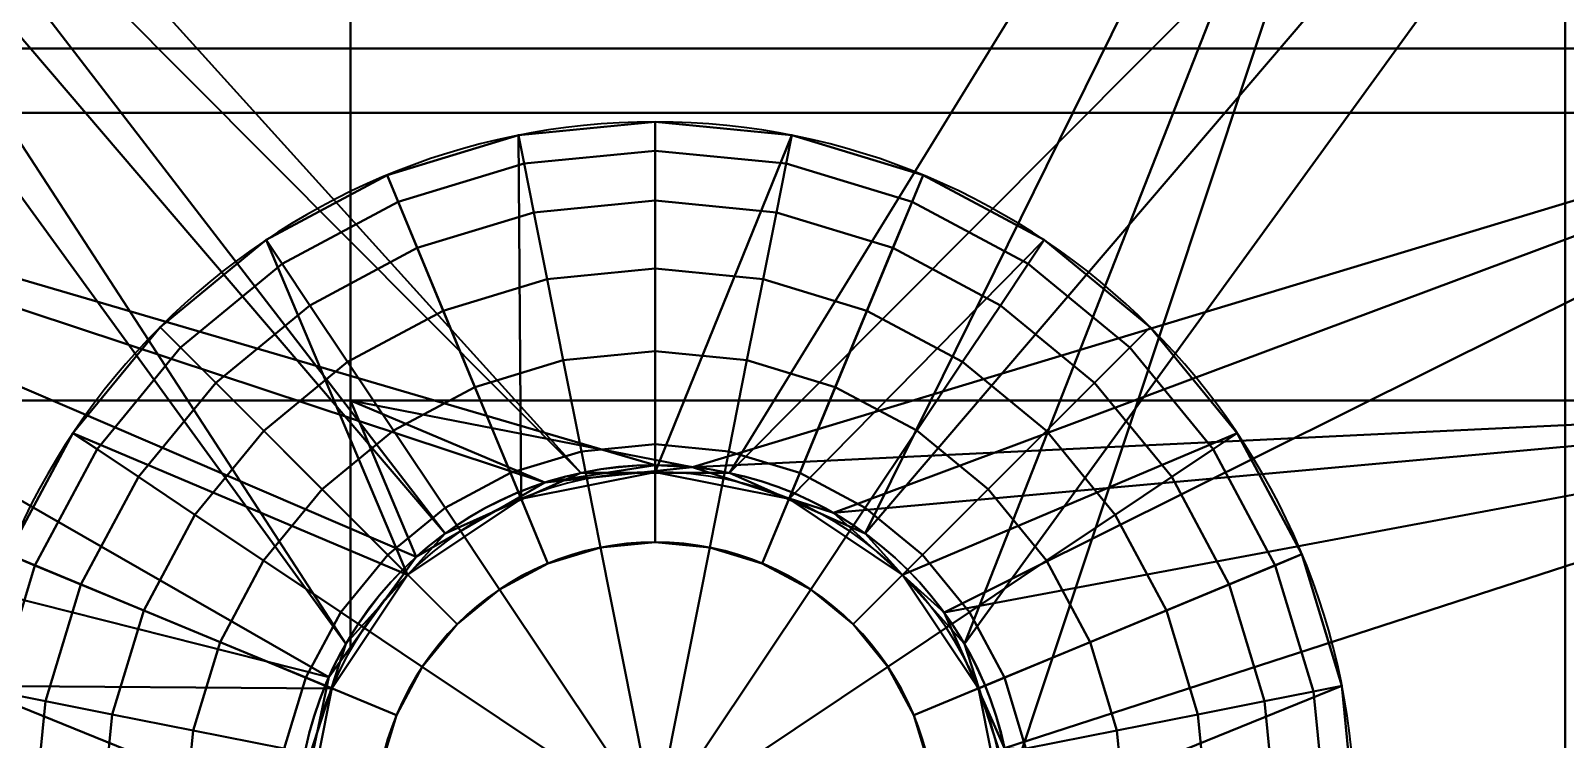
# Model space of a CAD drawing. Header units: millimetres. Extents: x 516 to 946, y 0 to 190.
# Drawn here: x 662.47 to 673.42, y 31.7 to 36.76 of the extents above; entities that cross this region are included whole.
import ezdxf

# ---------------------------------------------------------------- set-up
doc = ezdxf.new("R2010")
doc.units = ezdxf.units.MM
doc.layers.add('1', color=7, linetype='Continuous', true_color=0xffffff)

# ---------------------------------------------------------------- blocks, each defined once
blk = doc.blocks.new('UG_SURFACE_001')
at = {"layer": '1', "color": 252, "linetype": 'Continuous', "lineweight": 35}
for points in [[(149.199486, 36.88433, 3.5), (141.220301, 36.88433, 3.5), (141.220301, 36.172301, 3.5), (149.199486, 36.172301, 3.5)], [(149.199486, 36.172301, 1.5), (141.220301, 36.172301, 1.5), (141.220301, 36.88433, 1.5), (149.199486, 36.88433, 1.5)], [(161.528692, 36.88433, 3.5), (149.199486, 36.88433, 3.5), (149.199486, 36.172301, 3.5), (161.528692, 36.172301, 3.5)], [(161.528692, 36.172301, 1.5), (149.199486, 36.172301, 1.5), (149.199486, 36.88433, 1.5), (161.528692, 36.88433, 1.5)], [(149.199486, 36.172301, 3.5), (141.220301, 36.172301, 3.5), (141.220301, 34.119338, 3.5), (149.199486, 34.119338, 3.5)], [(149.199486, 34.119338, 1.5), (141.220301, 34.119338, 1.5), (141.220301, 36.172301, 1.5), (149.199486, 36.172301, 1.5)], [(161.528692, 36.172301, 3.5), (149.199486, 36.172301, 3.5), (149.199486, 34.119338, 3.5), (161.528692, 34.119338, 3.5)], [(161.528692, 34.119338, 1.5), (149.199486, 34.119338, 1.5), (149.199486, 36.172301, 1.5), (161.528692, 36.172301, 1.5)], [(141.220301, 34.119338, 3.5), (141.220301, 31.107308, 3.5), (148.824513, 31.107308, 3.5), (149.044976, 32.144487, 3.5)], [(149.044976, 32.144487, 3.5), (149.199486, 32.357167, 3.5), (149.199486, 34.119338, 3.5), (141.220301, 34.119338, 3.5)], [(141.220301, 34.119338, 1.5), (149.199486, 34.119338, 1.5), (149.199486, 32.357167, 1.5), (149.044976, 32.144487, 1.5)], [(149.044976, 32.144487, 1.5), (148.824513, 31.107308, 1.5), (141.220301, 31.107308, 1.5), (141.220301, 34.119338, 1.5)], [(149.199486, 34.119338, 3.5), (150.586516, 33.5325, 3.5), (151.641056, 33.643339, 3.5)], [(149.199486, 34.119338, 3.5), (149.668232, 33.002328, 3.5), (150.586516, 33.5325, 3.5)], [(149.199486, 34.119338, 3.5), (149.199486, 32.357167, 3.5), (149.668232, 33.002328, 3.5)], [(151.641056, 33.643339, 3.5), (161.528692, 34.119338, 3.5), (149.199486, 34.119338, 3.5)], [(149.199486, 34.119338, 1.5), (161.528692, 34.119338, 1.5), (151.641056, 33.643339, 1.5)], [(151.641056, 33.643339, 1.5), (150.586516, 33.5325, 1.5), (149.199486, 34.119338, 1.5)], [(150.586516, 33.5325, 1.5), (149.668232, 33.002328, 1.5), (149.199486, 34.119338, 1.5)], [(149.668232, 33.002328, 1.5), (149.199486, 32.357167, 1.5), (149.199486, 34.119338, 1.5)], [(161.528692, 34.119338, 3.5), (151.641056, 33.643339, 3.5), (152.649507, 33.315673, 3.5)], [(152.649507, 33.315673, 1.5), (151.641056, 33.643339, 1.5), (161.528692, 34.119338, 1.5)], [(152.649507, 33.315673, 3.5), (153.43751, 32.606158, 3.5), (161.528692, 34.119338, 3.5)], [(161.528692, 34.119338, 1.5), (153.43751, 32.606158, 1.5), (152.649507, 33.315673, 1.5)], [(161.528692, 34.119338, 3.5), (153.43751, 32.606158, 3.5), (153.86878, 31.637482, 3.5)], [(153.86878, 31.637482, 1.5), (153.43751, 32.606158, 1.5), (161.528692, 34.119338, 1.5)], [(153.86878, 31.637482, 3.5), (153.86878, 31.107308, 3.5), (161.528692, 31.107308, 3.5), (161.528692, 34.119338, 3.5)], [(161.528692, 34.119338, 1.5), (161.528692, 31.107308, 1.5), (153.92451, 31.107308, 1.5), (153.86878, 31.637482, 1.5)], [(151.641056, 33.643339, 1.5), (151.641056, 33.643339, 3.5), (150.586516, 33.5325, 3.5), (150.586516, 33.5325, 1.5)], [(152.649507, 33.315673, 1.5), (152.649507, 33.315673, 3.5), (151.641056, 33.643339, 3.5), (151.641056, 33.643339, 1.5)], [(150.586516, 33.5325, 1.5), (150.586516, 33.5325, 3.5), (149.668232, 33.002328, 3.5), (149.668232, 33.002328, 1.5)], [(153.43751, 32.606158, 1.5), (153.43751, 32.606158, 3.5), (152.649507, 33.315673, 3.5), (152.649507, 33.315673, 1.5)], [(149.199486, 32.357167, 1.5), (149.668232, 33.002328, 1.5), (149.668232, 33.002328, 3.5), (149.199486, 32.357167, 3.5)], [(153.86878, 31.637482, 1.5), (153.86878, 31.637482, 3.5), (153.43751, 32.606158, 3.5), (153.43751, 32.606158, 1.5)], [(149.199486, 32.357167, 3.5), (149.044976, 32.144487, 3.5), (149.044976, 32.144487, 1.5), (149.199486, 32.357167, 1.5)], [(149.044976, 32.144487, 1.5), (149.044976, 32.144487, 3.5), (148.824513, 31.107308, 3.5), (148.824513, 31.107308, 1.5)]]:
    blk.add_3dface(points, dxfattribs=at)
blk = doc.blocks.new('1стенка_MODEL')
at = {"layer": '1', "color": 252, "linetype": 'Continuous', "lineweight": 35}
blk.add_circle((151.374509, 31.107308, 1.5), 2.55, dxfattribs=at)
at = {"layer": '1', "color": 252, "linetype": 'Continuous', "lineweight": 35, "extrusion": (0, 0, -1)}
blk.add_circle((-151.374509, 31.107308, -3.5), 2.55, dxfattribs=at)
at = {"layer": '1', "color": 252, "linetype": 'Continuous', "lineweight": 35}
blk.add_blockref('UG_SURFACE_001', (0, 0), dxfattribs=at)
blk = doc.blocks.new('UG_SURFACE_004')
at = {"layer": '1', "color": 252, "linetype": 'Continuous', "lineweight": 35}
for points in [[(157.87451, 43.291967, 7), (142.07451, 43.291964, 7), (150.844336, 33.601586, 7), (151.904687, 33.601586, 7)], [(142.07451, 43.291964, 7), (149.875656, 33.170301, 7), (150.844336, 33.601586, 7)], [(142.07451, 43.291964, 7), (142.07451, 28.041385, 7), (148.838475, 31.373855, 7), (149.166152, 32.382306, 7)], [(149.166152, 32.382306, 7), (149.875656, 33.170301, 7), (142.07451, 43.291964, 7)], [(151.904687, 33.601586, 7), (152.873367, 33.170301, 7), (157.87451, 43.291967, 7)], [(157.87451, 43.291967, 7), (152.873367, 33.170301, 7), (153.582871, 32.382306, 7)], [(157.87451, 43.291967, 7), (153.582871, 32.382306, 7), (153.910547, 31.373855, 7)], [(153.910547, 31.373855, 7), (153.92451, 31.107308, 7), (157.87451, 25.023328, 7), (157.87451, 43.291967, 7)], [(157.87451, 43.291967, 7), (157.87451, 25.023328, 7), (158.639878, 25.130048, 7.152241), (158.639878, 43.310709, 7.152241)], [(141.374499, 43.107305, 5.5), (161.374509, 43.107312, 5.5), (151.904687, 33.601586, 5.5), (150.844336, 33.601586, 5.5)], [(141.374499, 43.107305, 5.5), (149.875656, 33.170301, 5.5), (149.166152, 32.382306, 5.5)], [(141.374499, 43.107305, 5.5), (150.844336, 33.601586, 5.5), (149.875656, 33.170301, 5.5)], [(149.166152, 32.382306, 5.5), (148.838475, 31.373855, 5.5), (141.374514, 27.722606, 5.5), (141.374499, 43.107305, 5.5)], [(152.873367, 33.170301, 5.5), (151.904687, 33.601586, 5.5), (161.374509, 43.107312, 5.5)], [(153.582871, 32.382306, 5.5), (152.873367, 33.170301, 5.5), (161.374509, 43.107312, 5.5)], [(161.374509, 43.107312, 5.5), (161.374509, 25.51136, 5.5), (153.910547, 31.373855, 5.5), (153.582871, 32.382306, 5.5)], [(149.875656, 33.170301, 7), (149.875656, 33.170301, 5.5), (150.844336, 33.601586, 5.5), (150.844336, 33.601586, 7)], [(150.844336, 33.601586, 7), (150.844336, 33.601586, 5.5), (151.904687, 33.601586, 5.5), (151.904687, 33.601586, 7)], [(151.904687, 33.601586, 7), (151.904687, 33.601586, 5.5), (152.873367, 33.170301, 5.5), (152.873367, 33.170301, 7)], [(149.166152, 32.382306, 7), (149.166152, 32.382306, 5.5), (149.875656, 33.170301, 5.5), (149.875656, 33.170301, 7)], [(152.873367, 33.170301, 7), (152.873367, 33.170301, 5.5), (153.582871, 32.382306, 5.5), (153.582871, 32.382306, 7)], [(148.838475, 31.373855, 7), (148.838475, 31.373855, 5.5), (149.166152, 32.382306, 5.5), (149.166152, 32.382306, 7)], [(153.582871, 32.382306, 7), (153.582871, 32.382306, 5.5), (153.910547, 31.373855, 5.5), (153.910547, 31.373855, 7)]]:
    blk.add_3dface(points, dxfattribs=at)
blk = doc.blocks.new('5стойка_MODEL')
at = {"layer": '1', "color": 252, "linetype": 'Continuous', "lineweight": 35}
blk.add_line((157.875, 25.023, 7), (157.875, 43.292, 7), dxfattribs=at)
for centre in [(151.375, 31.107, 7), (151.375, 31.107, 5.5)]:
    blk.add_circle(centre, 2.55, dxfattribs=at)
blk.add_blockref('UG_SURFACE_004', (0, 0), dxfattribs=at)
blk = doc.blocks.new('UG_SURFACE_005')
at = {"layer": '1', "color": 252, "linetype": 'Continuous', "lineweight": 35}
for points in [[(411.674261, 77.402897, 4.8), (7.442508, 21.037767, 4.8), (7.469615, 20.987745, 5.067878), (411.659777, 77.347077, 5.067878)], [(277.741492, 58.727622, 3.5), (260.070503, 56.263622, 3.5), (7.442508, 21.037767, 4.8), (411.674261, 77.402897, 4.8)], [(411.659777, 77.347077, 5.067878), (7.469615, 20.987745, 5.067878), (7.546807, 20.8453, 5.294975), (411.618471, 77.188112, 5.294975)], [(411.618471, 77.188112, 5.294975), (7.546807, 20.8453, 5.294975), (7.662333, 20.632116, 5.446716), (411.556661, 76.9502, 5.446716)], [(411.556661, 76.9502, 5.446716), (7.662333, 20.632116, 5.446716), (200.895414, 47.305614, 5.5), (220.703781, 50.067645, 5.5)], [(2.490418, 3.593836, 5.652241), (418.917865, 61.659507, 5.652241), (220.703781, 34.793768, 5.5), (200.895414, 32.031737, 5.5)], [(2.490418, 2.938712, 6.085787), (419.00748, 61.016876, 6.085787), (418.917865, 61.659507, 5.652241), (2.490418, 3.593836, 5.652241)], [(2.490418, 2.500972, 6.734633), (419.067353, 60.587484, 6.734633), (419.00748, 61.016876, 6.085787), (2.490418, 2.938712, 6.085787)], [(2.490418, 2.347258, 7.5), (419.088364, 60.436703, 7.5), (419.067353, 60.587484, 6.734633), (2.490418, 2.500972, 6.734633)], [(2.490418, 2.347258, 7.5), (7.683697, 3.071397, 20.8), (413.849115, 59.706151, 20.8), (419.088364, 60.436703, 15.510051)], [(419.088364, 60.436703, 15.510051), (419.088364, 60.436703, 7.5), (2.490418, 2.347258, 7.5)], [(414.080501, 59.531406, 21.294976), (413.966358, 59.668701, 21.067878), (7.581907, 3.003404, 21.067878), (7.519177, 2.860382, 21.266907)], [(7.588187, 3.007599, 21.051351), (7.581907, 3.003404, 21.067878), (413.966358, 59.668701, 21.067878)], [(413.966358, 59.668701, 21.067878), (413.849115, 59.706151, 20.8), (7.683697, 3.071397, 20.8), (7.588187, 3.007599, 21.051351)], [(414.17411, 59.315167, 21.446716), (414.080501, 59.531406, 21.294976), (7.510331, 2.840214, 21.294976), (7.485521, 2.650026, 21.418547)], [(7.519177, 2.860382, 21.266907), (7.510331, 2.840214, 21.294976), (414.080501, 59.531406, 21.294976)], [(414.232939, 59.052903, 21.500001), (414.17411, 59.315167, 21.446716), (7.479866, 2.606673, 21.446716)], [(7.485521, 2.650026, 21.418547), (7.479866, 2.606673, 21.446716), (414.17411, 59.315167, 21.446716)], [(7.479866, 2.606673, 21.446716), (7.487073, 2.406226, 21.496654), (414.232939, 59.052903, 21.500001)], [(7.487073, 2.406226, 21.496654), (7.490418, 2.337674, 21.500001), (414.232939, 59.052903, 21.500001)], [(414.232939, 59.052903, 21.500001), (7.490418, 2.337674, 21.500001), (7.490418, 1.044446, 21.500001), (414.409846, 57.784338, 21.500001)], [(124.049336, 17.297149, 3.5), (419.361919, 58.474846, 16.5), (414.409846, 57.784338, 21.500001), (7.490418, 1.044446, 21.500001)], [(419.361919, 58.474846, 16.5), (124.049336, 17.297149, 3.5), (141.220331, 19.691432, 3.5)], [(141.220331, 19.691432, 3.5), (161.528692, 22.523183, 3.5), (419.361919, 58.474846, 16.5)], [(7.442508, 21.037767, 4.8), (260.070503, 56.263622, 3.5), (257.93314, 55.965591, 3.5)], [(7.442508, 21.037767, 4.8), (257.93314, 55.965591, 3.5), (240.512133, 53.536449, 3.5)], [(7.442508, 21.037767, 4.8), (240.512133, 53.536449, 3.5), (238.124758, 53.20356, 3.5)], [(7.442508, 21.037767, 4.8), (238.124758, 53.20356, 3.5), (220.703781, 50.774418, 3.5)], [(7.442508, 21.037767, 4.8), (220.703781, 50.774418, 3.5), (220.109314, 50.69153, 3.5)], [(7.442508, 21.037767, 4.8), (220.109314, 50.69153, 3.5), (200.895414, 48.012387, 3.5)], [(7.442508, 21.037767, 4.8), (200.895414, 48.012387, 3.5), (176.906765, 44.667464, 3.5)], [(7.662333, 20.632116, 5.446716), (181.975499, 44.667464, 5.5), (200.895414, 47.305614, 5.5)], [(7.442508, 21.037767, 4.8), (176.906765, 44.667464, 3.5), (161.528692, 42.523183, 3.5)], [(7.662333, 20.632116, 5.446716), (163.960055, 42.155433, 5.5), (181.975499, 44.667464, 5.5)], [(7.442508, 21.037767, 4.8), (161.528692, 42.523183, 3.5), (158.89132, 42.155433, 3.5)], [(7.442508, 21.037767, 4.8), (158.89132, 42.155433, 3.5), (141.220331, 39.691433, 3.5)], [(7.662333, 20.632116, 5.446716), (161.528692, 41.81641, 5.5), (163.960055, 42.155433, 5.5)], [(144.151688, 39.393403, 5.5), (161.528692, 41.81641, 5.5), (7.662333, 20.632116, 5.446716)], [(141.220331, 36.631372, 5.5), (161.528692, 36.631372, 5.5), (161.528692, 39.393403, 5.5), (144.151688, 39.393403, 5.5)], [(161.528692, 39.393403, 3.5), (161.528692, 36.631372, 3.5), (141.220331, 36.631372, 3.5), (141.220331, 39.393403, 3.5)], [(141.220331, 36.631372, 5.5), (149.668232, 33.002328, 5.5), (150.586516, 33.5325, 5.5)], [(141.220331, 36.631372, 5.5), (141.220331, 31.107308, 5.5), (148.824513, 31.107308, 5.5), (149.044976, 32.144487, 5.5)], [(149.044976, 32.144487, 5.5), (149.668232, 33.002328, 5.5), (141.220331, 36.631372, 5.5)], [(150.586516, 33.5325, 5.5), (151.641056, 33.643339, 5.5), (161.528692, 36.631372, 5.5), (141.220331, 36.631372, 5.5)], [(141.220331, 36.631372, 3.5), (161.528692, 36.631372, 3.5), (151.641056, 33.643339, 3.5), (151.374504, 33.657309, 3.5)], [(151.374504, 33.657309, 3.5), (150.586516, 33.5325, 3.5), (141.220331, 36.631372, 3.5)], [(141.220331, 36.631372, 3.5), (149.668232, 33.002328, 3.5), (149.044976, 32.144487, 3.5)], [(150.586516, 33.5325, 3.5), (149.668232, 33.002328, 3.5), (141.220331, 36.631372, 3.5)], [(149.044976, 32.144487, 3.5), (148.824513, 31.107308, 3.5), (141.220331, 31.107308, 3.5), (141.220331, 36.631372, 3.5)], [(161.528692, 36.631372, 5.5), (151.641056, 33.643339, 5.5), (152.649507, 33.315673, 5.5)], [(161.528692, 36.631372, 3.5), (152.649507, 33.315673, 3.5), (151.641056, 33.643339, 3.5)], [(152.649507, 33.315673, 5.5), (153.43751, 32.606158, 5.5), (161.528692, 36.631372, 5.5)], [(161.528692, 36.631372, 3.5), (153.43751, 32.606158, 3.5), (152.649507, 33.315673, 3.5)], [(161.528692, 31.107308, 5.5), (161.528692, 36.631372, 5.5), (153.43751, 32.606158, 5.5), (153.86878, 31.637482, 5.5)], [(153.86878, 31.637482, 3.5), (153.43751, 32.606158, 3.5), (161.528692, 36.631372, 3.5), (161.528692, 31.107308, 3.5)], [(150.586516, 33.5325, 5.5), (150.586516, 33.5325, 3.5), (151.374504, 33.657309, 3.5)], [(151.374504, 33.657309, 3.5), (151.641056, 33.643339, 5.5), (150.586516, 33.5325, 5.5)], [(151.374504, 33.657309, 3.5), (151.641056, 33.643339, 3.5), (151.641056, 33.643339, 5.5)], [(152.649507, 33.315673, 3.5), (152.649507, 33.315673, 5.5), (151.641056, 33.643339, 5.5), (151.641056, 33.643339, 3.5)], [(150.586516, 33.5325, 3.5), (150.586516, 33.5325, 5.5), (149.668232, 33.002328, 5.5), (149.668232, 33.002328, 3.5)], [(153.43751, 32.606158, 3.5), (153.43751, 32.606158, 5.5), (152.649507, 33.315673, 5.5), (152.649507, 33.315673, 3.5)], [(149.668232, 33.002328, 3.5), (149.668232, 33.002328, 5.5), (149.044976, 32.144487, 5.5), (149.044976, 32.144487, 3.5)], [(153.86878, 31.637482, 3.5), (153.86878, 31.637482, 5.5), (153.43751, 32.606158, 5.5), (153.43751, 32.606158, 3.5)], [(149.044976, 32.144487, 3.5), (149.044976, 32.144487, 5.5), (148.824513, 31.107308, 5.5), (148.824513, 31.107308, 3.5)], [(2.490418, 3.593836, 5.652241), (200.895414, 32.031737, 5.5), (194.265723, 31.107308, 5.5)]]:
    blk.add_3dface(points, dxfattribs=at)
blk = doc.blocks.new('4пояс_нижний_MODEL')
at = {"layer": '1', "color": 252, "linetype": 'Continuous', "lineweight": 35, "extrusion": (-3.29569e-16, 2.32707e-15, -1)}
blk.add_circle((-151.374509, 31.107308, -3.5), 2.55, dxfattribs=at)
at = {"layer": '1', "color": 252, "linetype": 'Continuous', "lineweight": 35, "extrusion": (0, 0, -1)}
blk.add_circle((-151.374509, 31.107308, -5.5), 2.55, dxfattribs=at)
at = {"layer": '1', "color": 252, "linetype": 'Continuous', "lineweight": 35}
blk.add_blockref('UG_SURFACE_005', (0, 0), dxfattribs=at)
blk = doc.blocks.new('UG_SURFACE_008')
at = {"layer": '1', "color": 252, "linetype": 'Continuous', "lineweight": 35}
for points in [[(0, 4.793682, -0.673863), (-0.935201, 4.701573, -0.673863), (-0.975452, 4.903927), (0, 5)], [(-0.956709, 2.309699), (0, 2.5), (0, 5), (-0.975452, 4.903927)], [(-0.975452, 4.903927, 5.5), (0, 5, 5.5), (0, 2.5, 5.5), (-0.956709, 2.309699, 5.5)], [(0, 5, 5.5), (-0.975452, 4.903927, 5.5), (-0.935201, 4.701573, 6.173863), (0, 4.793682, 6.173863)], [(0.935201, 4.701573, -0.673863), (0, 4.793682, -0.673863), (0, 5), (0.975452, 4.903927)], [(0.975452, 4.903927), (0, 5), (0, 2.5)], [(0, 2.5, 5.5), (0, 5, 5.5), (0.975452, 4.903927, 5.5)], [(0.975452, 4.903927, 5.5), (0, 5, 5.5), (0, 4.793682, 6.173863), (0.935201, 4.701573, 6.173863)], [(-0.935201, 4.701573, -0.673863), (-1.834463, 4.428785, -0.673863), (-1.913417, 4.619398), (-0.975452, 4.903927)], [(-0.975452, 4.903927), (-1.913417, 4.619398), (-0.956709, 2.309699)], [(-0.956709, 2.309699, 5.5), (-1.913417, 4.619398, 5.5), (-0.975452, 4.903927, 5.5)], [(-0.975452, 4.903927, 5.5), (-1.913417, 4.619398, 5.5), (-1.834463, 4.428785, 6.173863), (-0.935201, 4.701573, 6.173863)], [(0, 2.5), (0.956709, 2.309699), (1.913417, 4.619398), (0.975452, 4.903927)], [(0.975452, 4.903927, 5.5), (1.913417, 4.619398, 5.5), (0.956709, 2.309699, 5.5), (0, 2.5, 5.5)], [(1.834463, 4.428785, -0.673863), (0.935201, 4.701573, -0.673863), (0.975452, 4.903927), (1.913417, 4.619398)], [(1.913417, 4.619398, 5.5), (0.975452, 4.903927, 5.5), (0.935201, 4.701573, 6.173863), (1.834463, 4.428785, 6.173863)], [(0, 4.43821, -1.282384), (-0.865852, 4.352931, -1.282384), (-0.935201, 4.701573, -0.673863), (0, 4.793682, -0.673863)], [(0, 4.793682, 6.173863), (-0.935201, 4.701573, 6.173863), (-0.865852, 4.352931, 6.782384), (0, 4.43821, 6.782384)], [(0.865852, 4.352931, -1.282384), (0, 4.43821, -1.282384), (0, 4.793682, -0.673863), (0.935201, 4.701573, -0.673863)], [(0.935201, 4.701573, 6.173863), (0, 4.793682, 6.173863), (0, 4.43821, 6.782384), (0.865852, 4.352931, 6.782384)], [(-1.834463, 4.428785, -0.673863), (-2.663227, 3.985801, -0.673863), (-2.777851, 4.157348), (-1.913417, 4.619398)], [(-1.767767, 1.767767), (-0.956709, 2.309699), (-1.913417, 4.619398), (-2.777851, 4.157348)], [(-2.777851, 4.157348, 5.5), (-1.913417, 4.619398, 5.5), (-0.956709, 2.309699, 5.5), (-1.767767, 1.767767, 5.5)], [(-1.913417, 4.619398, 5.5), (-2.777851, 4.157348, 5.5), (-2.663227, 3.985801, 6.173863), (-1.834463, 4.428785, 6.173863)], [(-0.865852, 4.352931, -1.282384), (-1.698429, 4.100371, -1.282384), (-1.834463, 4.428785, -0.673863), (-0.935201, 4.701573, -0.673863)], [(-0.935201, 4.701573, 6.173863), (-1.834463, 4.428785, 6.173863), (-1.698429, 4.100371, 6.782384), (-0.865852, 4.352931, 6.782384)], [(1.698429, 4.100371, -1.282384), (0.865852, 4.352931, -1.282384), (0.935201, 4.701573, -0.673863), (1.834463, 4.428785, -0.673863)], [(1.834463, 4.428785, 6.173863), (0.935201, 4.701573, 6.173863), (0.865852, 4.352931, 6.782384), (1.698429, 4.100371, 6.782384)], [(2.777851, 4.157348), (1.913417, 4.619398), (0.956709, 2.309699)], [(0.956709, 2.309699, 5.5), (1.913417, 4.619398, 5.5), (2.777851, 4.157348, 5.5)], [(2.663227, 3.985801, -0.673863), (1.834463, 4.428785, -0.673863), (1.913417, 4.619398), (2.777851, 4.157348)], [(2.777851, 4.157348, 5.5), (1.913417, 4.619398, 5.5), (1.834463, 4.428785, 6.173863), (2.663227, 3.985801, 6.173863)], [(-1.698429, 4.100371, -1.282384), (-2.465737, 3.690237, -1.282384), (-2.663227, 3.985801, -0.673863), (-1.834463, 4.428785, -0.673863)], [(-1.834463, 4.428785, 6.173863), (-2.663227, 3.985801, 6.173863), (-2.465737, 3.690237, 6.782384), (-1.698429, 4.100371, 6.782384)], [(0, 3.952562, -1.793075), (-0.771107, 3.876615, -1.793075), (-0.865852, 4.352931, -1.282384), (0, 4.43821, -1.282384)], [(0, 4.43821, 6.782384), (-0.865852, 4.352931, 6.782384), (-0.771107, 3.876615, 7.293075), (0, 3.952562, 7.293075)], [(0.771107, 3.876615, -1.793075), (0, 3.952562, -1.793075), (0, 4.43821, -1.282384), (0.865852, 4.352931, -1.282384)], [(0.865852, 4.352931, 6.782384), (0, 4.43821, 6.782384), (0, 3.952562, 7.293075), (0.771107, 3.876615, 7.293075)], [(2.465737, 3.690237, -1.282384), (1.698429, 4.100371, -1.282384), (1.834463, 4.428785, -0.673863), (2.663227, 3.985801, -0.673863)], [(2.663227, 3.985801, 6.173863), (1.834463, 4.428785, 6.173863), (1.698429, 4.100371, 6.782384), (2.465737, 3.690237, 6.782384)], [(-0.771107, 3.876615, -1.793075), (-1.51258, 3.651692, -1.793075), (-1.698429, 4.100371, -1.282384), (-0.865852, 4.352931, -1.282384)], [(-0.865852, 4.352931, 6.782384), (-1.698429, 4.100371, 6.782384), (-1.51258, 3.651692, 7.293075), (-0.771107, 3.876615, 7.293075)], [(1.51258, 3.651692, -1.793075), (0.771107, 3.876615, -1.793075), (0.865852, 4.352931, -1.282384), (1.698429, 4.100371, -1.282384)], [(1.698429, 4.100371, 6.782384), (0.865852, 4.352931, 6.782384), (0.771107, 3.876615, 7.293075), (1.51258, 3.651692, 7.293075)], [(-2.663227, 3.985801, -0.673863), (-3.389645, 3.389645, -0.673863), (-3.535534, 3.535534), (-2.777851, 4.157348)], [(-2.777851, 4.157348), (-3.535534, 3.535534), (-1.767767, 1.767767)], [(-1.767767, 1.767767, 5.5), (-3.535534, 3.535534, 5.5), (-2.777851, 4.157348, 5.5)], [(-2.777851, 4.157348, 5.5), (-3.535534, 3.535534, 5.5), (-3.389645, 3.389645, 6.173863), (-2.663227, 3.985801, 6.173863)], [(-1.51258, 3.651692, -1.793075), (-2.195926, 3.286436, -1.793075), (-2.465737, 3.690237, -1.282384), (-1.698429, 4.100371, -1.282384)], [(-1.698429, 4.100371, 6.782384), (-2.465737, 3.690237, 6.782384), (-2.195926, 3.286436, 7.293075), (-1.51258, 3.651692, 7.293075)], [(0.956709, 2.309699), (1.767767, 1.767767), (3.535534, 3.535534), (2.777851, 4.157348)], [(2.777851, 4.157348, 5.5), (3.535534, 3.535534, 5.5), (1.767767, 1.767767, 5.5), (0.956709, 2.309699, 5.5)], [(2.195926, 3.286436, -1.793075), (1.51258, 3.651692, -1.793075), (1.698429, 4.100371, -1.282384), (2.465737, 3.690237, -1.282384)], [(2.465737, 3.690237, 6.782384), (1.698429, 4.100371, 6.782384), (1.51258, 3.651692, 7.293075), (2.195926, 3.286436, 7.293075)], [(3.389645, 3.389645, -0.673863), (2.663227, 3.985801, -0.673863), (2.777851, 4.157348), (3.535534, 3.535534)], [(3.535534, 3.535534, 5.5), (2.777851, 4.157348, 5.5), (2.663227, 3.985801, 6.173863), (3.389645, 3.389645, 6.173863)], [(-2.465737, 3.690237, -1.282384), (-3.138288, 3.138288, -1.282384), (-3.389645, 3.389645, -0.673863), (-2.663227, 3.985801, -0.673863)], [(-2.663227, 3.985801, 6.173863), (-3.389645, 3.389645, 6.173863), (-3.138288, 3.138288, 6.782384), (-2.465737, 3.690237, 6.782384)], [(0, 3.362668, -2.178669), (-0.656024, 3.298055, -2.178669), (-0.771107, 3.876615, -1.793075), (0, 3.952562, -1.793075)], [(0, 3.952562, 7.293075), (-0.771107, 3.876615, 7.293075), (-0.656024, 3.298055, 7.678669), (0, 3.362668, 7.678669)], [(0.656024, 3.298055, -2.178669), (0, 3.362668, -2.178669), (0, 3.952562, -1.793075), (0.771107, 3.876615, -1.793075)], [(0.771107, 3.876615, 7.293075), (0, 3.952562, 7.293075), (0, 3.362668, 7.678669), (0.656024, 3.298055, 7.678669)], [(3.138288, 3.138288, -1.282384), (2.465737, 3.690237, -1.282384), (2.663227, 3.985801, -0.673863), (3.389645, 3.389645, -0.673863)], [(3.389645, 3.389645, 6.173863), (2.663227, 3.985801, 6.173863), (2.465737, 3.690237, 6.782384), (3.138288, 3.138288, 6.782384)], [(-0.656024, 3.298055, -2.178669), (-1.286837, 3.1067, -2.178669), (-1.51258, 3.651692, -1.793075), (-0.771107, 3.876615, -1.793075)], [(-0.771107, 3.876615, 7.293075), (-1.51258, 3.651692, 7.293075), (-1.286837, 3.1067, 7.678669), (-0.656024, 3.298055, 7.678669)], [(1.286837, 3.1067, -2.178669), (0.656024, 3.298055, -2.178669), (0.771107, 3.876615, -1.793075), (1.51258, 3.651692, -1.793075)], [(1.51258, 3.651692, 7.293075), (0.771107, 3.876615, 7.293075), (0.656024, 3.298055, 7.678669), (1.286837, 3.1067, 7.678669)], [(-2.195926, 3.286436, -1.793075), (-2.794884, 2.794884, -1.793075), (-3.138288, 3.138288, -1.282384), (-2.465737, 3.690237, -1.282384)], [(-2.465737, 3.690237, 6.782384), (-3.138288, 3.138288, 6.782384), (-2.794884, 2.794884, 7.293075), (-2.195926, 3.286436, 7.293075)], [(-1.286837, 3.1067, -2.178669), (-1.868198, 2.795956, -2.178669), (-2.195926, 3.286436, -1.793075), (-1.51258, 3.651692, -1.793075)], [(-1.51258, 3.651692, 7.293075), (-2.195926, 3.286436, 7.293075), (-1.868198, 2.795956, 7.678669), (-1.286837, 3.1067, 7.678669)], [(1.868198, 2.795956, -2.178669), (1.286837, 3.1067, -2.178669), (1.51258, 3.651692, -1.793075), (2.195926, 3.286436, -1.793075)], [(2.195926, 3.286436, 7.293075), (1.51258, 3.651692, 7.293075), (1.286837, 3.1067, 7.678669), (1.868198, 2.795956, 7.678669)], [(2.794884, 2.794884, -1.793075), (2.195926, 3.286436, -1.793075), (2.465737, 3.690237, -1.282384), (3.138288, 3.138288, -1.282384)], [(3.138288, 3.138288, 6.782384), (2.465737, 3.690237, 6.782384), (2.195926, 3.286436, 7.293075), (2.794884, 2.794884, 7.293075)], [(-3.389645, 3.389645, -0.673863), (-3.985801, 2.663227, -0.673863), (-4.157348, 2.777851), (-3.535534, 3.535534)], [(-1.767767, 1.767767), (-3.535534, 3.535534), (-4.157348, 2.777851)], [(-4.157348, 2.777851, 5.5), (-3.535534, 3.535534, 5.5), (-1.767767, 1.767767, 5.5)], [(-3.535534, 3.535534, 5.5), (-4.157348, 2.777851, 5.5), (-3.985801, 2.663227, 6.173863), (-3.389645, 3.389645, 6.173863)], [(4.157348, 2.777851), (3.535534, 3.535534), (1.767767, 1.767767)], [(1.767767, 1.767767, 5.5), (3.535534, 3.535534, 5.5), (4.157348, 2.777851, 5.5)], [(3.985801, 2.663227, -0.673863), (3.389645, 3.389645, -0.673863), (3.535534, 3.535534), (4.157348, 2.777851)], [(4.157348, 2.777851, 5.5), (3.535534, 3.535534, 5.5), (3.389645, 3.389645, 6.173863), (3.985801, 2.663227, 6.173863)], [(-3.138288, 3.138288, -1.282384), (-3.690237, 2.465737, -1.282384), (-3.985801, 2.663227, -0.673863), (-3.389645, 3.389645, -0.673863)], [(-3.389645, 3.389645, 6.173863), (-3.985801, 2.663227, 6.173863), (-3.690237, 2.465737, 6.782384), (-3.138288, 3.138288, 6.782384)], [(-0.526748, 2.648141, -2.41858), (-1.033253, 2.494494, -2.41858), (-1.286837, 3.1067, -2.178669), (-0.656024, 3.298055, -2.178669)], [(-0.656024, 3.298055, 7.678669), (-1.286837, 3.1067, 7.678669), (-1.033253, 2.494494, 7.91858), (-0.526748, 2.648141, 7.91858)], [(0, 2.700021, -2.41858), (-0.526748, 2.648141, -2.41858), (-0.656024, 3.298055, -2.178669), (0, 3.362668, -2.178669)], [(0, 3.362668, 7.678669), (-0.656024, 3.298055, 7.678669), (-0.526748, 2.648141, 7.91858), (0, 2.700021, 7.91858)], [(0.526748, 2.648141, -2.41858), (0, 2.700021, -2.41858), (0, 3.362668, -2.178669), (0.656024, 3.298055, -2.178669)], [(0.656024, 3.298055, 7.678669), (0, 3.362668, 7.678669), (0, 2.700021, 7.91858), (0.526748, 2.648141, 7.91858)], [(1.033253, 2.494494, -2.41858), (0.526748, 2.648141, -2.41858), (0.656024, 3.298055, -2.178669), (1.286837, 3.1067, -2.178669)], [(1.286837, 3.1067, 7.678669), (0.656024, 3.298055, 7.678669), (0.526748, 2.648141, 7.91858), (1.033253, 2.494494, 7.91858)], [(3.690237, 2.465737, -1.282384), (3.138288, 3.138288, -1.282384), (3.389645, 3.389645, -0.673863), (3.985801, 2.663227, -0.673863)], [(3.985801, 2.663227, 6.173863), (3.389645, 3.389645, 6.173863), (3.138288, 3.138288, 6.782384), (3.690237, 2.465737, 6.782384)], [(-1.868198, 2.795956, -2.178669), (-2.377765, 2.377765, -2.178669), (-2.794884, 2.794884, -1.793075), (-2.195926, 3.286436, -1.793075)], [(-2.195926, 3.286436, 7.293075), (-2.794884, 2.794884, 7.293075), (-2.377765, 2.377765, 7.678669), (-1.868198, 2.795956, 7.678669)], [(2.377765, 2.377765, -2.178669), (1.868198, 2.795956, -2.178669), (2.195926, 3.286436, -1.793075), (2.794884, 2.794884, -1.793075)], [(2.794884, 2.794884, 7.293075), (2.195926, 3.286436, 7.293075), (1.868198, 2.795956, 7.678669), (2.377765, 2.377765, 7.678669)], [(-2.794884, 2.794884, -1.793075), (-3.286436, 2.195926, -1.793075), (-3.690237, 2.465737, -1.282384), (-3.138288, 3.138288, -1.282384)], [(-3.138288, 3.138288, 6.782384), (-3.690237, 2.465737, 6.782384), (-3.286436, 2.195926, 7.293075), (-2.794884, 2.794884, 7.293075)], [(-1.033253, 2.494494, -2.41858), (-1.500051, 2.244985, -2.41858), (-1.868198, 2.795956, -2.178669), (-1.286837, 3.1067, -2.178669)], [(-1.286837, 3.1067, 7.678669), (-1.868198, 2.795956, 7.678669), (-1.500051, 2.244985, 7.91858), (-1.033253, 2.494494, 7.91858)], [(1.500051, 2.244985, -2.41858), (1.033253, 2.494494, -2.41858), (1.286837, 3.1067, -2.178669), (1.868198, 2.795956, -2.178669)], [(1.868198, 2.795956, 7.678669), (1.286837, 3.1067, 7.678669), (1.033253, 2.494494, 7.91858), (1.500051, 2.244985, 7.91858)], [(3.286436, 2.195926, -1.793075), (2.794884, 2.794884, -1.793075), (3.138288, 3.138288, -1.282384), (3.690237, 2.465737, -1.282384)], [(3.690237, 2.465737, 6.782384), (3.138288, 3.138288, 6.782384), (2.794884, 2.794884, 7.293075), (3.286436, 2.195926, 7.293075)], [(-3.985801, 2.663227, -0.673863), (-4.428785, 1.834463, -0.673863), (-4.619398, 1.913417), (-4.157348, 2.777851)], [(-4.157348, 2.777851), (-4.619398, 1.913417), (-2.309699, 0.956709), (-1.767767, 1.767767)], [(-1.767767, 1.767767, 5.5), (-2.309699, 0.956709, 5.5), (-4.619398, 1.913417, 5.5), (-4.157348, 2.777851, 5.5)], [(-4.157348, 2.777851, 5.5), (-4.619398, 1.913417, 5.5), (-4.428785, 1.834463, 6.173863), (-3.985801, 2.663227, 6.173863)], [(-2.377765, 2.377765, -2.178669), (-2.795956, 1.868198, -2.178669), (-3.286436, 2.195926, -1.793075), (-2.794884, 2.794884, -1.793075)], [(-2.794884, 2.794884, 7.293075), (-3.286436, 2.195926, 7.293075), (-2.795956, 1.868198, 7.678669), (-2.377765, 2.377765, 7.678669)], [(-1.500051, 2.244985, -2.41858), (-1.909203, 1.909203, -2.41858), (-2.377765, 2.377765, -2.178669), (-1.868198, 2.795956, -2.178669)], [(-1.868198, 2.795956, 7.678669), (-2.377765, 2.377765, 7.678669), (-1.909203, 1.909203, 7.91858), (-1.500051, 2.244985, 7.91858)], [(1.909203, 1.909203, -2.41858), (1.500051, 2.244985, -2.41858), (1.868198, 2.795956, -2.178669), (2.377765, 2.377765, -2.178669)], [(2.377765, 2.377765, 7.678669), (1.868198, 2.795956, 7.678669), (1.500051, 2.244985, 7.91858), (1.909203, 1.909203, 7.91858)], [(1.767767, 1.767767), (2.309699, 0.956709), (4.619398, 1.913417), (4.157348, 2.777851)], [(4.157348, 2.777851, 5.5), (4.619398, 1.913417, 5.5), (2.309699, 0.956709, 5.5), (1.767767, 1.767767, 5.5)], [(2.795956, 1.868198, -2.178669), (2.377765, 2.377765, -2.178669), (2.794884, 2.794884, -1.793075), (3.286436, 2.195926, -1.793075)], [(3.286436, 2.195926, 7.293075), (2.794884, 2.794884, 7.293075), (2.377765, 2.377765, 7.678669), (2.795956, 1.868198, 7.678669)], [(4.428785, 1.834463, -0.673863), (3.985801, 2.663227, -0.673863), (4.157348, 2.777851), (4.619398, 1.913417)], [(4.619398, 1.913417, 5.5), (4.157348, 2.777851, 5.5), (3.985801, 2.663227, 6.173863), (4.428785, 1.834463, 6.173863)], [(-3.690237, 2.465737, -1.282384), (-4.100371, 1.698429, -1.282384), (-4.428785, 1.834463, -0.673863), (-3.985801, 2.663227, -0.673863)], [(-3.985801, 2.663227, 6.173863), (-4.428785, 1.834463, 6.173863), (-4.100371, 1.698429, 6.782384), (-3.690237, 2.465737, 6.782384)], [(-0.390181, 1.96157, -2.5), (-0.765367, 1.847759, -2.5), (-1.033253, 2.494494, -2.41858), (-0.526748, 2.648141, -2.41858)], [(-0.526748, 2.648141, 7.91858), (-1.033253, 2.494494, 7.91858), (-0.765367, 1.847759, 8), (-0.390181, 1.96157, 8)], [(0, 2, -2.5), (-0.390181, 1.96157, -2.5), (-0.526748, 2.648141, -2.41858), (0, 2.700021, -2.41858)], [(0, 2.700021, 7.91858), (-0.526748, 2.648141, 7.91858), (-0.390181, 1.96157, 8), (0, 2, 8)], [(0.390181, 1.96157, -2.5), (0, 2, -2.5), (0, 2.700021, -2.41858), (0.526748, 2.648141, -2.41858)], [(0.526748, 2.648141, 7.91858), (0, 2.700021, 7.91858), (0, 2, 8), (0.390181, 1.96157, 8)], [(0.765367, 1.847759, -2.5), (0.390181, 1.96157, -2.5), (0.526748, 2.648141, -2.41858), (1.033253, 2.494494, -2.41858)], [(1.033253, 2.494494, 7.91858), (0.526748, 2.648141, 7.91858), (0.390181, 1.96157, 8), (0.765367, 1.847759, 8)], [(4.100371, 1.698429, -1.282384), (3.690237, 2.465737, -1.282384), (3.985801, 2.663227, -0.673863), (4.428785, 1.834463, -0.673863)], [(4.428785, 1.834463, 6.173863), (3.985801, 2.663227, 6.173863), (3.690237, 2.465737, 6.782384), (4.100371, 1.698429, 6.782384)], [(-3.286436, 2.195926, -1.793075), (-3.651692, 1.51258, -1.793075), (-4.100371, 1.698429, -1.282384), (-3.690237, 2.465737, -1.282384)], [(-3.690237, 2.465737, 6.782384), (-4.100371, 1.698429, 6.782384), (-3.651692, 1.51258, 7.293075), (-3.286436, 2.195926, 7.293075)], [(-0.765367, 1.847759, -2.5), (-1.11114, 1.662939, -2.5), (-1.500051, 2.244985, -2.41858), (-1.033253, 2.494494, -2.41858)], [(-1.033253, 2.494494, 7.91858), (-1.500051, 2.244985, 7.91858), (-1.11114, 1.662939, 8), (-0.765367, 1.847759, 8)], [(-0.956709, 2.309699), (-0.956709, 2.309699, 5.5), (0, 2.5, 5.5), (0, 2.5)], [(0, 2.5), (0, 2.5, 5.5), (0.956709, 2.309699, 5.5), (0.956709, 2.309699)], [(1.11114, 1.662939, -2.5), (0.765367, 1.847759, -2.5), (1.033253, 2.494494, -2.41858), (1.500051, 2.244985, -2.41858)], [(1.500051, 2.244985, 7.91858), (1.033253, 2.494494, 7.91858), (0.765367, 1.847759, 8), (1.11114, 1.662939, 8)], [(3.651692, 1.51258, -1.793075), (3.286436, 2.195926, -1.793075), (3.690237, 2.465737, -1.282384), (4.100371, 1.698429, -1.282384)], [(4.100371, 1.698429, 6.782384), (3.690237, 2.465737, 6.782384), (3.286436, 2.195926, 7.293075), (3.651692, 1.51258, 7.293075)], [(-1.909203, 1.909203, -2.41858), (-2.244985, 1.500051, -2.41858), (-2.795956, 1.868198, -2.178669), (-2.377765, 2.377765, -2.178669)], [(-2.377765, 2.377765, 7.678669), (-2.795956, 1.868198, 7.678669), (-2.244985, 1.500051, 7.91858), (-1.909203, 1.909203, 7.91858)], [(-1.767767, 1.767767), (-1.767767, 1.767767, 5.5), (-0.956709, 2.309699, 5.5), (-0.956709, 2.309699)], [(0.956709, 2.309699), (0.956709, 2.309699, 5.5), (1.767767, 1.767767, 5.5), (1.767767, 1.767767)], [(2.244985, 1.500051, -2.41858), (1.909203, 1.909203, -2.41858), (2.377765, 2.377765, -2.178669), (2.795956, 1.868198, -2.178669)], [(2.795956, 1.868198, 7.678669), (2.377765, 2.377765, 7.678669), (1.909203, 1.909203, 7.91858), (2.244985, 1.500051, 7.91858)], [(-2.795956, 1.868198, -2.178669), (-3.1067, 1.286837, -2.178669), (-3.651692, 1.51258, -1.793075), (-3.286436, 2.195926, -1.793075)], [(-3.286436, 2.195926, 7.293075), (-3.651692, 1.51258, 7.293075), (-3.1067, 1.286837, 7.678669), (-2.795956, 1.868198, 7.678669)], [(-1.11114, 1.662939, -2.5), (-1.414214, 1.414214, -2.5), (-1.909203, 1.909203, -2.41858), (-1.500051, 2.244985, -2.41858)], [(-1.500051, 2.244985, 7.91858), (-1.909203, 1.909203, 7.91858), (-1.414214, 1.414214, 8), (-1.11114, 1.662939, 8)], [(1.414214, 1.414214, -2.5), (1.11114, 1.662939, -2.5), (1.500051, 2.244985, -2.41858), (1.909203, 1.909203, -2.41858)], [(1.909203, 1.909203, 7.91858), (1.500051, 2.244985, 7.91858), (1.11114, 1.662939, 8), (1.414214, 1.414214, 8)], [(3.1067, 1.286837, -2.178669), (2.795956, 1.868198, -2.178669), (3.286436, 2.195926, -1.793075), (3.651692, 1.51258, -1.793075)], [(3.651692, 1.51258, 7.293075), (3.286436, 2.195926, 7.293075), (2.795956, 1.868198, 7.678669), (3.1067, 1.286837, 7.678669)], [(-0.390181, 1.96157, -2.5), (0, 2, -2.5), (0.390181, 1.96157, -2.5), (0, 0, -2.5)], [(0.390181, 1.96157, 8), (0, 2, 8), (-0.390181, 1.96157, 8), (0, 0, 8)], [(-4.428785, 1.834463, -0.673863), (-4.701573, 0.935201, -0.673863), (-4.903927, 0.975452), (-4.619398, 1.913417)], [(-2.5, 0), (-2.309699, 0.956709), (-4.619398, 1.913417), (-4.903927, 0.975452)], [(-4.903927, 0.975452, 5.5), (-4.619398, 1.913417, 5.5), (-2.309699, 0.956709, 5.5)], [(-4.619398, 1.913417, 5.5), (-4.903927, 0.975452, 5.5), (-4.701573, 0.935201, 6.173863), (-4.428785, 1.834463, 6.173863)], [(-2.244985, 1.500051, -2.41858), (-2.494494, 1.033253, -2.41858), (-3.1067, 1.286837, -2.178669), (-2.795956, 1.868198, -2.178669)], [(-2.795956, 1.868198, 7.678669), (-3.1067, 1.286837, 7.678669), (-2.494494, 1.033253, 7.91858), (-2.244985, 1.500051, 7.91858)], [(-1.414214, 1.414214, -2.5), (-1.662939, 1.11114, -2.5), (-2.244985, 1.500051, -2.41858), (-1.909203, 1.909203, -2.41858)], [(-1.909203, 1.909203, 7.91858), (-2.244985, 1.500051, 7.91858), (-1.662939, 1.11114, 8), (-1.414214, 1.414214, 8)], [(-1.11114, 1.662939, -2.5), (-0.765367, 1.847759, -2.5), (-0.390181, 1.96157, -2.5), (0, 0, -2.5)], [(-0.390181, 1.96157, 8), (-0.765367, 1.847759, 8), (-1.11114, 1.662939, 8), (0, 0, 8)], [(0.390181, 1.96157, -2.5), (0.765367, 1.847759, -2.5), (1.11114, 1.662939, -2.5), (0, 0, -2.5)], [(1.11114, 1.662939, 8), (0.765367, 1.847759, 8), (0.390181, 1.96157, 8), (0, 0, 8)], [(1.662939, 1.11114, -2.5), (1.414214, 1.414214, -2.5), (1.909203, 1.909203, -2.41858), (2.244985, 1.500051, -2.41858)], [(2.244985, 1.500051, 7.91858), (1.909203, 1.909203, 7.91858), (1.414214, 1.414214, 8), (1.662939, 1.11114, 8)], [(2.494494, 1.033253, -2.41858), (2.244985, 1.500051, -2.41858), (2.795956, 1.868198, -2.178669), (3.1067, 1.286837, -2.178669)], [(3.1067, 1.286837, 7.678669), (2.795956, 1.868198, 7.678669), (2.244985, 1.500051, 7.91858), (2.494494, 1.033253, 7.91858)], [(4.903927, 0.975452), (4.619398, 1.913417), (2.309699, 0.956709), (2.5, 0)], [(2.5, 0, 5.5), (2.309699, 0.956709, 5.5), (4.619398, 1.913417, 5.5), (4.903927, 0.975452, 5.5)], [(4.701573, 0.935201, -0.673863), (4.428785, 1.834463, -0.673863), (4.619398, 1.913417), (4.903927, 0.975452)], [(4.903927, 0.975452, 5.5), (4.619398, 1.913417, 5.5), (4.428785, 1.834463, 6.173863), (4.701573, 0.935201, 6.173863)], [(-4.100371, 1.698429, -1.282384), (-4.352931, 0.865852, -1.282384), (-4.701573, 0.935201, -0.673863), (-4.428785, 1.834463, -0.673863)], [(-4.428785, 1.834463, 6.173863), (-4.701573, 0.935201, 6.173863), (-4.352931, 0.865852, 6.782384), (-4.100371, 1.698429, 6.782384)], [(-2.309699, 0.956709), (-2.309699, 0.956709, 5.5), (-1.767767, 1.767767, 5.5), (-1.767767, 1.767767)], [(1.767767, 1.767767), (1.767767, 1.767767, 5.5), (2.309699, 0.956709, 5.5), (2.309699, 0.956709)], [(4.352931, 0.865852, -1.282384), (4.100371, 1.698429, -1.282384), (4.428785, 1.834463, -0.673863), (4.701573, 0.935201, -0.673863)], [(4.701573, 0.935201, 6.173863), (4.428785, 1.834463, 6.173863), (4.100371, 1.698429, 6.782384), (4.352931, 0.865852, 6.782384)], [(-3.651692, 1.51258, -1.793075), (-3.876615, 0.771107, -1.793075), (-4.352931, 0.865852, -1.282384), (-4.100371, 1.698429, -1.282384)], [(-4.100371, 1.698429, 6.782384), (-4.352931, 0.865852, 6.782384), (-3.876615, 0.771107, 7.293075), (-3.651692, 1.51258, 7.293075)], [(-1.662939, 1.11114, -2.5), (-1.414214, 1.414214, -2.5), (-1.11114, 1.662939, -2.5), (0, 0, -2.5)], [(-1.11114, 1.662939, 8), (-1.414214, 1.414214, 8), (-1.662939, 1.11114, 8), (0, 0, 8)], [(1.11114, 1.662939, -2.5), (1.414214, 1.414214, -2.5), (1.662939, 1.11114, -2.5), (0, 0, -2.5)], [(1.662939, 1.11114, 8), (1.414214, 1.414214, 8), (1.11114, 1.662939, 8), (0, 0, 8)], [(3.876615, 0.771107, -1.793075), (3.651692, 1.51258, -1.793075), (4.100371, 1.698429, -1.282384), (4.352931, 0.865852, -1.282384)], [(4.352931, 0.865852, 6.782384), (4.100371, 1.698429, 6.782384), (3.651692, 1.51258, 7.293075), (3.876615, 0.771107, 7.293075)], [(-3.1067, 1.286837, -2.178669), (-3.298055, 0.656024, -2.178669), (-3.876615, 0.771107, -1.793075), (-3.651692, 1.51258, -1.793075)], [(-3.651692, 1.51258, 7.293075), (-3.876615, 0.771107, 7.293075), (-3.298055, 0.656024, 7.678669), (-3.1067, 1.286837, 7.678669)], [(-1.662939, 1.11114, -2.5), (-1.847759, 0.765367, -2.5), (-2.494494, 1.033253, -2.41858), (-2.244985, 1.500051, -2.41858)], [(-2.244985, 1.500051, 7.91858), (-2.494494, 1.033253, 7.91858), (-1.847759, 0.765367, 8), (-1.662939, 1.11114, 8)], [(1.847759, 0.765367, -2.5), (1.662939, 1.11114, -2.5), (2.244985, 1.500051, -2.41858), (2.494494, 1.033253, -2.41858)], [(2.494494, 1.033253, 7.91858), (2.244985, 1.500051, 7.91858), (1.662939, 1.11114, 8), (1.847759, 0.765367, 8)], [(3.298055, 0.656024, -2.178669), (3.1067, 1.286837, -2.178669), (3.651692, 1.51258, -1.793075), (3.876615, 0.771107, -1.793075)], [(3.876615, 0.771107, 7.293075), (3.651692, 1.51258, 7.293075), (3.1067, 1.286837, 7.678669), (3.298055, 0.656024, 7.678669)], [(-2.494494, 1.033253, -2.41858), (-2.648141, 0.526748, -2.41858), (-3.298055, 0.656024, -2.178669), (-3.1067, 1.286837, -2.178669)], [(-3.1067, 1.286837, 7.678669), (-3.298055, 0.656024, 7.678669), (-2.648141, 0.526748, 7.91858), (-2.494494, 1.033253, 7.91858)], [(2.648141, 0.526748, -2.41858), (2.494494, 1.033253, -2.41858), (3.1067, 1.286837, -2.178669), (3.298055, 0.656024, -2.178669)], [(3.298055, 0.656024, 7.678669), (3.1067, 1.286837, 7.678669), (2.494494, 1.033253, 7.91858), (2.648141, 0.526748, 7.91858)], [(0, 0, -2.5), (-1.96157, 0.390181, -2.5), (-1.847759, 0.765367, -2.5), (-1.662939, 1.11114, -2.5)], [(-1.662939, 1.11114, 8), (-1.847759, 0.765367, 8), (-1.96157, 0.390181, 8), (0, 0, 8)], [(1.662939, 1.11114, -2.5), (1.847759, 0.765367, -2.5), (1.96157, 0.390181, -2.5), (0, 0, -2.5)], [(1.96157, 0.390181, 8), (1.847759, 0.765367, 8), (1.662939, 1.11114, 8), (0, 0, 8)], [(-1.847759, 0.765367, -2.5), (-1.96157, 0.390181, -2.5), (-2.648141, 0.526748, -2.41858), (-2.494494, 1.033253, -2.41858)], [(-2.494494, 1.033253, 7.91858), (-2.648141, 0.526748, 7.91858), (-1.96157, 0.390181, 8), (-1.847759, 0.765367, 8)], [(1.96157, 0.390181, -2.5), (1.847759, 0.765367, -2.5), (2.494494, 1.033253, -2.41858), (2.648141, 0.526748, -2.41858)], [(2.648141, 0.526748, 7.91858), (2.494494, 1.033253, 7.91858), (1.847759, 0.765367, 8), (1.96157, 0.390181, 8)], [(-4.903927, 0.975452), (-5, 0), (-2.5, 0)], [(-2.309699, 0.956709, 5.5), (-2.5, 0, 5.5), (-5, 0, 5.5), (-4.903927, 0.975452, 5.5)], [(-4.352931, 0.865852, -1.282384), (-4.43821, 0, -1.282384), (-4.793682, 0, -0.673863), (-4.701573, 0.935201, -0.673863)], [(-4.701573, 0.935201, 6.173863), (-4.793682, 0, 6.173863), (-4.43821, 0, 6.782384), (-4.352931, 0.865852, 6.782384)], [(-2.5, 0), (-2.5, 0, 5.5), (-2.309699, 0.956709, 5.5), (-2.309699, 0.956709)], [(2.309699, 0.956709), (2.309699, 0.956709, 5.5), (2.5, 0, 5.5), (2.5, 0)], [(2.5, 0), (5, 0), (4.903927, 0.975452)], [(4.903927, 0.975452, 5.5), (5, 0, 5.5), (2.5, 0, 5.5)], [(4.43821, 0, -1.282384), (4.352931, 0.865852, -1.282384), (4.701573, 0.935201, -0.673863), (4.793682, 0, -0.673863)], [(4.793682, 0, 6.173863), (4.701573, 0.935201, 6.173863), (4.352931, 0.865852, 6.782384), (4.43821, 0, 6.782384)], [(4.793682, 0, -0.673863), (4.701573, 0.935201, -0.673863), (4.903927, 0.975452), (5, 0)], [(5, 0, 5.5), (4.903927, 0.975452, 5.5), (4.701573, 0.935201, 6.173863), (4.793682, 0, 6.173863)], [(-3.876615, 0.771107, -1.793075), (-3.952562, 0, -1.793075), (-4.43821, 0, -1.282384), (-4.352931, 0.865852, -1.282384)], [(-4.352931, 0.865852, 6.782384), (-4.43821, 0, 6.782384), (-3.952562, 0, 7.293075), (-3.876615, 0.771107, 7.293075)], [(-3.298055, 0.656024, -2.178669), (-3.362668, 0, -2.178669), (-3.952562, 0, -1.793075), (-3.876615, 0.771107, -1.793075)], [(-3.876615, 0.771107, 7.293075), (-3.952562, 0, 7.293075), (-3.362668, 0, 7.678669), (-3.298055, 0.656024, 7.678669)], [(3.362668, 0, -2.178669), (3.298055, 0.656024, -2.178669), (3.876615, 0.771107, -1.793075), (3.952562, 0, -1.793075)], [(3.952562, 0, 7.293075), (3.876615, 0.771107, 7.293075), (3.298055, 0.656024, 7.678669), (3.362668, 0, 7.678669)], [(3.952562, 0, -1.793075), (3.876615, 0.771107, -1.793075), (4.352931, 0.865852, -1.282384), (4.43821, 0, -1.282384)], [(4.43821, 0, 6.782384), (4.352931, 0.865852, 6.782384), (3.876615, 0.771107, 7.293075), (3.952562, 0, 7.293075)], [(-2.648141, 0.526748, -2.41858), (-2.700021, 0, -2.41858), (-3.362668, 0, -2.178669), (-3.298055, 0.656024, -2.178669)], [(-3.298055, 0.656024, 7.678669), (-3.362668, 0, 7.678669), (-2.700021, 0, 7.91858), (-2.648141, 0.526748, 7.91858)], [(2.700021, 0, -2.41858), (2.648141, 0.526748, -2.41858), (3.298055, 0.656024, -2.178669), (3.362668, 0, -2.178669)], [(3.362668, 0, 7.678669), (3.298055, 0.656024, 7.678669), (2.648141, 0.526748, 7.91858), (2.700021, 0, 7.91858)]]:
    blk.add_3dface(points, dxfattribs=at)
blk = doc.blocks.new('заклёпка10(5-12-1)_заклёпанная_MODEL')
at = {"layer": '1', "color": 252, "linetype": 'Continuous', "lineweight": 35, "extrusion": (0, 0, -1)}
for centre, radius in [((0, 0, -5.5), 5), ((0, 0), 5), ((0, 0, -5.5), 2.5), ((0, 0), 2.5), ((0, 0, 2.5), 2), ((0, 0, -8), 2)]:
    blk.add_circle(centre, radius, dxfattribs=at)
at = {"layer": '1', "color": 252, "linetype": 'Continuous', "lineweight": 35}
blk.add_blockref('UG_SURFACE_008', (0, 0), dxfattribs=at)

msp = doc.modelspace()

# ---------------------------------------------------------------- block references
at = {"layer": '1', "color": 163, "linetype": 'Continuous', "lineweight": 70}
for name, p in [('1стенка_MODEL', (515.550342, 0)), ('5стойка_MODEL', (515.550342, 0)), ('4пояс_нижний_MODEL', (515.550342, 0)), ('заклёпка10(5-12-1)_заклёпанная_MODEL', (666.924851, 31.107308, 1.5))]:
    msp.add_blockref(name, p, dxfattribs=at)

doc.saveas('drawing.dxf')
